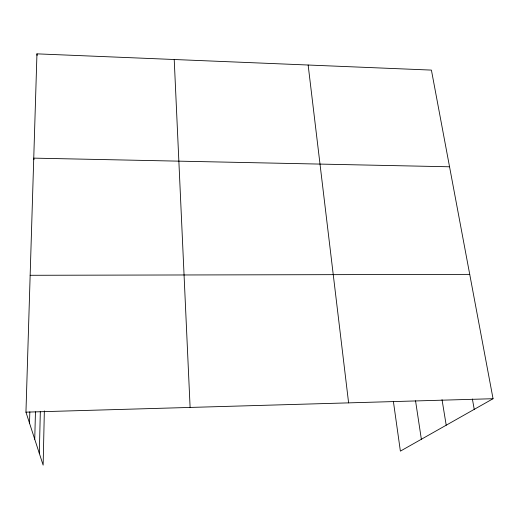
<?xml version="1.0" encoding="UTF-8"?>
<svg xmlns="http://www.w3.org/2000/svg" width="519" height="519" viewBox="0 0 519 519"><rect width="100%" height="100%" fill="white"/><g stroke="black" fill="none" stroke-linecap="round" stroke-linejoin="round"><path stroke-width="0.78" d="M44.349 410.905L43.142 465.147L25.95 412.157L36.953 53.853L431.412 70.097L493.05 398.715L400.383 451.128L393.408 401.576M39.321 453.366L40.333 411.411M34.741 439.249L35.461 411.807M29.505 423.115L29.836 411.807M25.95 412.157L493.05 398.715M30.154 275.291L469.727 274.369M449.545 166.781L33.754 158.133L33.956 159.716M472.387 399.007L474.23 409.355M442.026 399.643L446.204 425.21M415.544 400.791L421.357 439.262M308.143 65.024L348.606 402.867M36.953 53.853L37.115 55.455M174.215 59.503L190.11 407.434"/></g></svg>
